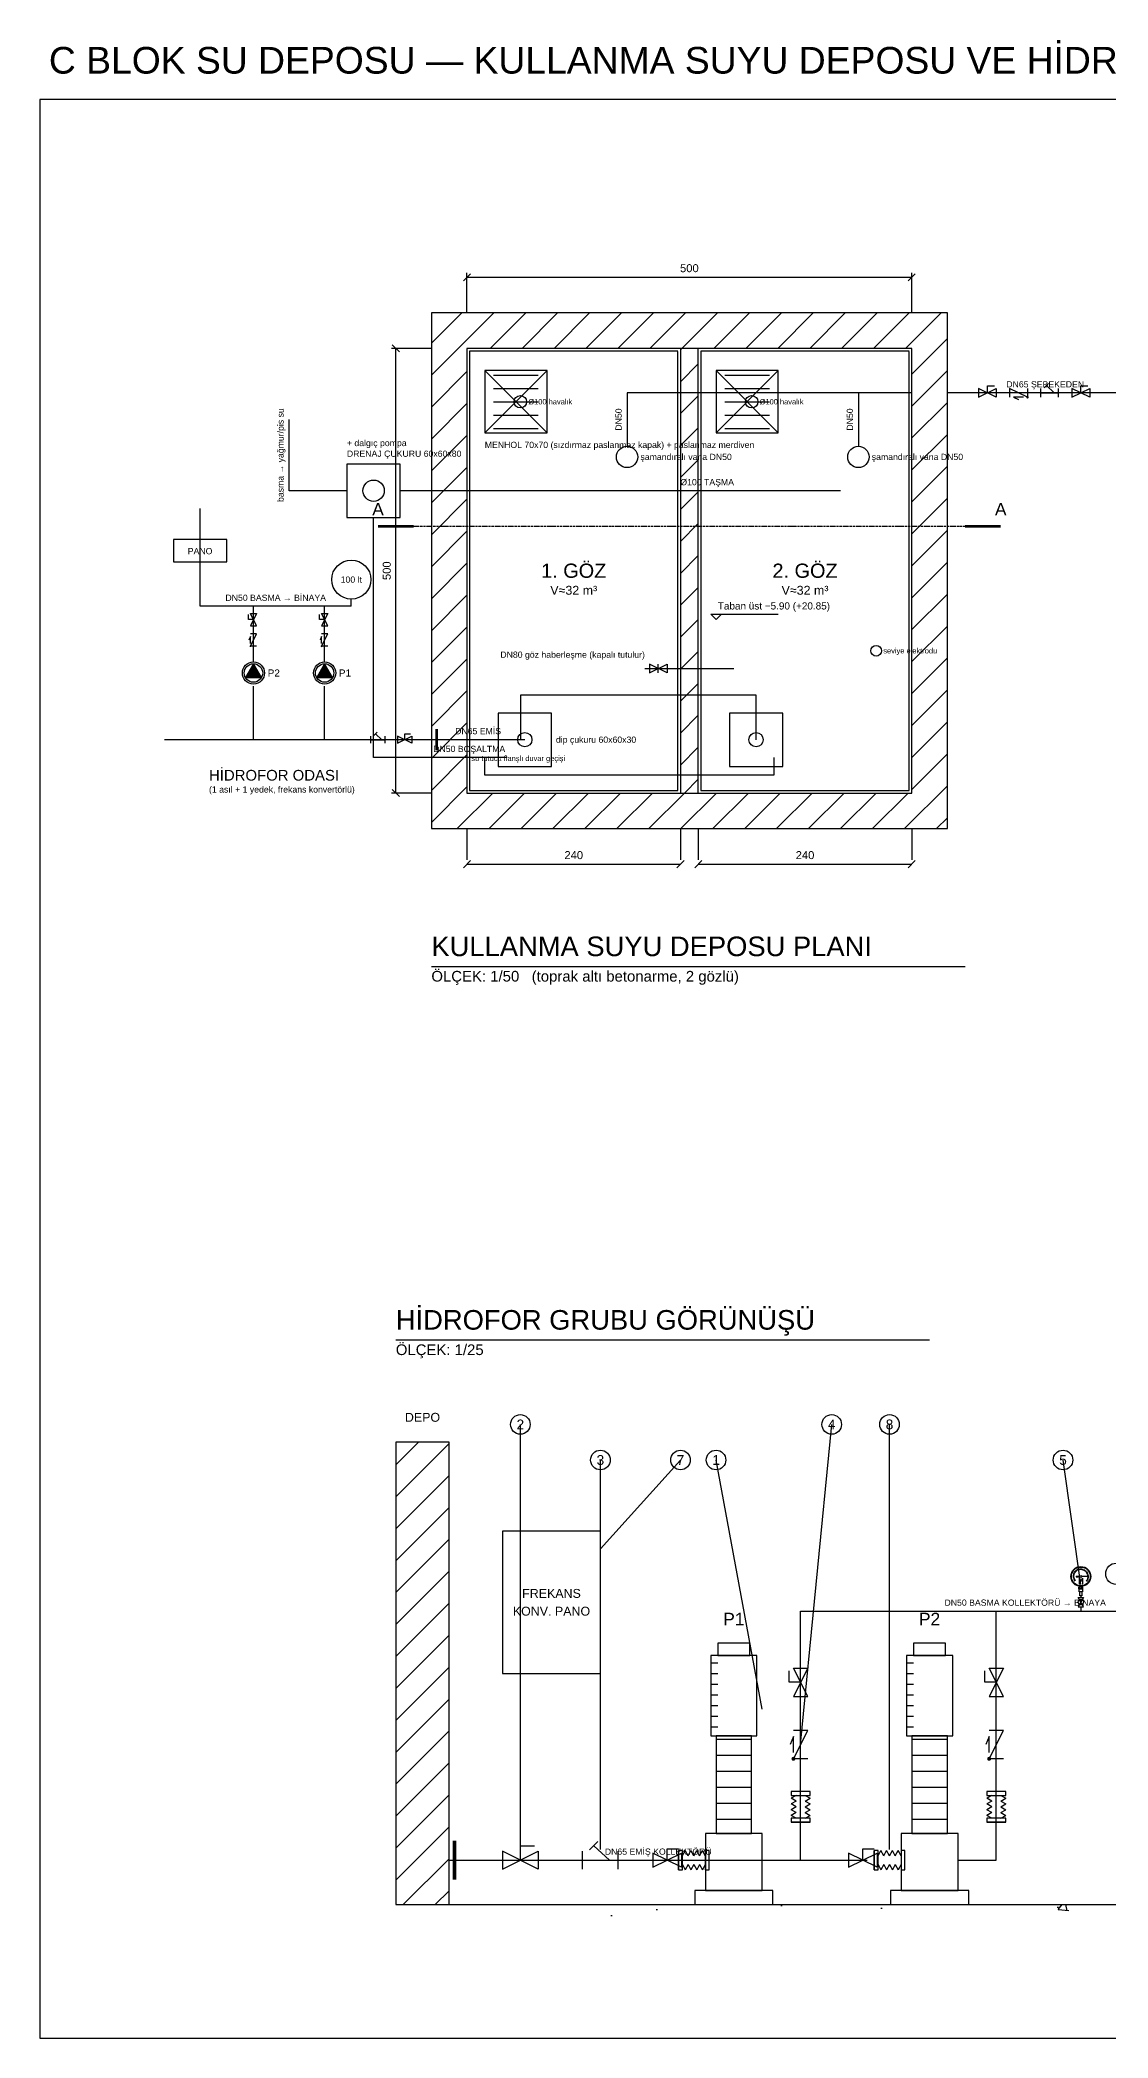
# Model space of a CAD drawing. Header units: centimetres. Extents: x 201386 to 208980, y -688066 to -675725.
# Drawn here: x 206120 to 207321, y -682200 to -679953 of the extents above; entities that cross this region are included whole.
import ezdxf
from ezdxf.enums import TextEntityAlignment as Align

# ---------------------------------------------------------------- set-up
doc = ezdxf.new("R2010")
doc.units = ezdxf.units.CM
doc.linetypes.add('DASHDOT', pattern=[3.556, 2.54, -0.508, 0, -0.508])
doc.linetypes.add('DASHED', pattern=[1.524, 1.27, -0.254])
for name, color, linetype in [('ROTAS-DEPO-BETONARME', 8, 'Continuous'), ('ROTAS-DEPO-SU', 5, 'Continuous'), ('ROTAS-DEPO-TARAMA', 8, 'Continuous'), ('ROTAS-DEPO-TASMA-BOSALTMA', 6, 'Continuous'), ('ROTAS-HIDROFOR-BASMA', 1, 'Continuous'), ('ROTAS-HIDROFOR-CIHAZ', 3, 'Continuous'), ('ROTAS-HIDROFOR-EMIS', 4, 'Continuous'), ('ROTAS-KOT', 2, 'Continuous'), ('ROTAS-OLCU', 8, 'Continuous'), ('ROTAS-PAFTA-BASLIK', 7, 'Continuous'), ('ROTAS-PAFTA-CERCEVE', 8, 'Continuous'), ('ROTAS-TEMIZSU-BORU', 5, 'Continuous'), ('ROTAS-YAZI', 7, 'Continuous')]:
    doc.layers.add(name, color=color, linetype=linetype)
doc.styles.add('ROTAS', font='arial.ttf')

# ---------------------------------------------------------------- blocks, each defined once
blk = doc.blocks.new('ROTAS-KD-KELEBEK-VANA')
at = {"color": 1}
blk.add_line((0, -5), (0, 5), dxfattribs=at)
blk.add_lwpolyline([(-10, 5), (-10, -5), (10, 5), (10, -5), (-10, 5)], dxfattribs=at)
at = {"style": 'ROTAS', "flags": 1}
blk.add_attdef('CAP', (-8.35, -4.175), '', height=10, rotation=26.565, dxfattribs=at)
blk = doc.blocks.new('ROTAS-KD-KURESEL-VANA')
at = {"color": 1}
for p, q in [((0, 0), (0, 8)), ((0, 8), (8, 8))]:
    blk.add_line(p, q, dxfattribs=at)
blk.add_lwpolyline([(-10, 5), (-10, -5), (10, 5), (10, -5), (-10, 5)], dxfattribs=at)
at = {"style": 'ROTAS', "flags": 1}
blk.add_attdef('CAP', (-10.451, -0.006), '', height=10, dxfattribs=at)
blk = doc.blocks.new('ROTAS-KD-PISLIK-TUTUCU')
at = {"color": 1}
for p, q in [((-10, -5), (-10, 5)), ((-10, 0), (10, 0)), ((-6.051, 5.768), (-1.408, 10.47)), ((5.128, 0), (-3.725, 8.124)), ((10, -5), (10, 5))]:
    blk.add_line(p, q, dxfattribs=at)
at = {"style": 'ROTAS', "flags": 1}
blk.add_attdef('CAP', (9.335, 0), '', height=10, rotation=180, dxfattribs=at)
blk = doc.blocks.new('ROTAS-KD-CEKVALF')
blk.add_hatch(color=1).paths.add_polyline_path([(-11.408, 5), (-11.297, 5.548), (-10.996, 5.996), (-10.548, 6.297), (-10, 6.408), (-9.452, 6.297), (-9.004, 5.996), (-8.703, 5.548), (-8.592, 5), (-8.703, 4.452), (-9.004, 4.004), (-9.452, 3.703), (-10, 3.592), (-10.548, 3.703), (-10.996, 4.004), (-11.297, 4.452), (-11.408, 5)])
at = {"color": 1}
for p, q in [((-10, -5), (-10, 5)), ((-10, 5), (10, -5)), ((-5.6, 5), (5.6, 5)), ((5.6, 5), (0, 7.32)), ((10, -5), (10, 5))]:
    blk.add_line(p, q, dxfattribs=at)
at = {"style": 'ROTAS', "flags": 1}
blk.add_attdef('CAP', (-9.712, -4.899), '', height=10, dxfattribs=at)
blk = doc.blocks.new('ROTAS-POMPA')
blk.add_hatch(color=7).paths.add_polyline_path([(10.35, 0), (-4.95, 8.85), (-4.95, -8.85)])
blk.add_lwpolyline([(10.35, 0), (-4.95, 8.85), (-4.95, -8.85)], close=True)
for radius in [12.45, 10.35]:
    blk.add_circle((0, 0), radius)
blk = doc.blocks.new('ROTAS-KD-ESNEK-BAGLANTI')
at = {"color": 1}
for p, q in [((-10.752, -6.72), (-10.752, 6.72)), ((-8.064, 3.136), (-6.048, 6.72)), ((-4.032, 3.136), (-6.048, 6.72)), ((-4.032, 3.136), (-2.016, 6.72)), ((0, 3.136), (-2.016, 6.72)), ((0, 3.136), (2.016, 6.72)), ((4.032, 3.136), (2.016, 6.72)), ((4.032, 3.136), (6.048, 6.72)), ((8.064, 3.136), (6.048, 6.72)), ((-8.064, -3.136), (-6.048, -6.72)), ((-4.032, -3.136), (-6.048, -6.72)), ((-4.032, -3.136), (-2.016, -6.72)), ((0, -3.136), (-2.016, -6.72)), ((0, -3.136), (2.016, -6.72)), ((4.032, -3.136), (2.016, -6.72)), ((4.032, -3.136), (6.048, -6.72)), ((8.064, -3.136), (6.048, -6.72))]:
    blk.add_line(p, q, dxfattribs=at)
for points in [[(-8.064, 6.72), (-10.752, 6.72), (-10.752, -6.72), (-8.064, -6.72)], [(10.752, 6.72), (8.064, 6.72), (8.064, -6.72), (10.752, -6.72)]]:
    blk.add_lwpolyline(points, close=True, dxfattribs=at)
at = {"style": 'ROTAS', "flags": 1}
blk.add_attdef('CAP', (-9.327, 0), '', height=10, dxfattribs=at)
blk = doc.blocks.new('ROTAS-KD-MANOMETRE')
at = {"color": 1}
for p, q in [((-2.582, 22.135), (-3.182, 22.735)), ((-2.088, 22.547), (-2.574, 23.242)), ((-1.529, 22.867), (-1.887, 23.636)), ((-0.923, 23.085), (-1.142, 23.904)), ((-0.289, 23.195), (-0.362, 24.039)), ((0.355, 23.193), (0.429, 24.037)), ((0.989, 23.079), (1.208, 23.897)), ((1.593, 22.856), (1.951, 23.624)), ((2.15, 22.532), (2.636, 23.227)), ((2.641, 22.117), (3.241, 22.716)), ((-3.661, 19.205), (-4.505, 19.132)), ((-3.658, 19.849), (-4.503, 19.923)), ((-3.551, 18.571), (-4.37, 18.352)), ((-3.544, 20.483), (-4.363, 20.702)), ((-3.333, 17.965), (-4.101, 17.607)), ((-3.322, 21.087), (-4.09, 21.445)), ((-3.013, 17.406), (-3.707, 16.92)), ((-2.998, 21.644), (-3.692, 22.13)), ((-2.685, 19.723), (-0.554, 19.666)), ((-2.685, 19.723), (-2.685, 19.305)), ((-2.685, 19.305), (-0.568, 19.362)), ((-1.187, 12.488), (-1.187, 13.431)), ((1.221, 12.491), (-1.187, 12.488)), ((-0.872, 10.921), (-0.872, 12.491)), ((0.89, 13.537), (-0.851, 13.534)), ((-0.698, 13.537), (-0.698, 13.979)), ((-0.518, 12.602), (-0.518, 13.426)), ((4.529, 19.486), (0.55, 19.636)), ((0.558, 12.606), (0.558, 13.421)), ((4.529, 19.486), (0.561, 19.392)), ((0.698, 13.537), (0.698, 13.974)), ((0.872, 12.491), (0.872, 10.921)), ((1.221, 12.491), (1.221, 13.429)), ((3.038, 17.385), (3.733, 16.899)), ((3.053, 21.622), (3.748, 22.108)), ((3.362, 17.941), (4.131, 17.583)), ((3.373, 21.063), (4.142, 21.421)), ((3.585, 18.545), (4.403, 18.326)), ((3.591, 20.457), (4.41, 20.677)), ((3.699, 19.179), (4.543, 19.105)), ((3.701, 19.823), (4.545, 19.897)), ((-1.5, 7.776), (1.5, 7.776)), ((0, 5.151), (-1.5, 7.776)), ((0, 5.151), (-1.5, 2.526)), ((-1.5, 2.526), (1.5, 2.526)), ((0.872, 10.921), (-0.872, 10.921)), ((-0.523, 8.583), (-0.523, 10.921)), ((0.523, 8.583), (-0.523, 8.583)), ((0, 8.583), (0, 7.963)), ((1.5, 7.776), (0, 5.151)), ((1.5, 2.526), (0, 5.151)), ((0, 2.338), (0, 0)), ((0.523, 10.921), (0.523, 8.583))]:
    blk.add_line(p, q, dxfattribs=at)
blk.add_lwpolyline([(-0.793, 14.969), (-0.793, 18.563), (0.046, 16.766), (0.884, 18.563), (0.884, 14.969)], dxfattribs=at)
for centre, radius in [((0.02, 19.514), 5.581), ((0.02, 19.514), 5.302), ((-0.007, 19.488), 0.576), ((0, 5.151), 1.5)]:
    blk.add_circle(centre, radius, dxfattribs=at)
for centre, radius, start, end in [((-0.85, 12.961), 0.576, 54.699, 125.307), ((-0.85, 13.072), 0.576, 234.694, 305.301), ((0.015, 12.208), 1.329, 65.903, 113.651), ((0.015, 13.82), 1.329, 246.35, 294.097), ((0.891, 12.958), 0.576, 54.693, 125.301), ((0.891, 13.076), 0.576, 234.7, 305.307)]:
    blk.add_arc(centre, radius, start, end, dxfattribs=at)
at = {"style": 'ROTAS', "flags": 1}
blk.add_attdef('CAP', (0, 9.335), '', height=10, rotation=270, dxfattribs=at)

msp = doc.modelspace()

# ---------------------------------------------------------------- hatches: boundary and pattern name
at = {"layer": 'ROTAS-DEPO-TARAMA'}
h = msp.add_hatch(dxfattribs=at)
h.set_pattern_fill('ANSI31', scale=8)
h.paths.add_polyline_path([(206560, -680840), (207140, -680840), (207140, -680260), (206560, -680260)])
h.paths.add_polyline_path([(206600, -680800), (207100, -680800), (207100, -680300), (206600, -680300)], flags=16)
h = msp.add_hatch(dxfattribs=at)
h.set_pattern_fill('ANSI31', scale=8)
h.paths.add_polyline_path([(206840, -680800), (206860, -680800), (206860, -680300), (206840, -680300)])
h = msp.add_hatch(dxfattribs=at)
h.set_pattern_fill('ANSI31', scale=8)
h.paths.add_polyline_path([(206520, -682050), (206580, -682050), (206580, -681530), (206520, -681530)])
h = msp.add_hatch(dxfattribs=at)
h.set_pattern_fill('AR-CONC', scale=0.8)
h.paths.add_polyline_path([(206580, -682066), (207500, -682066), (207500, -682050), (206580, -682050)])

# ---------------------------------------------------------------- linework, layer by layer
at = {"layer": 'ROTAS-DEPO-BETONARME'}
for points in [[(206560, -680840), (207140, -680840), (207140, -680260), (206560, -680260)], [(206600, -680800), (207100, -680800), (207100, -680300), (206600, -680300)], [(206840, -680800), (206860, -680800), (206860, -680300), (206840, -680300)], [(206520, -682050), (206580, -682050), (206580, -681530), (206520, -681530)]]:
    msp.add_lwpolyline(points, close=True, dxfattribs=at)
msp.add_lwpolyline([(206580, -682050), (207500, -682050)], dxfattribs=at)
at = {"layer": 'ROTAS-DEPO-SU', "linetype": 'DASHED'}
for points in [[(206603, -680797), (206837, -680797), (206837, -680303), (206603, -680303)], [(206863, -680797), (207097, -680797), (207097, -680303), (206863, -680303)]]:
    msp.add_lwpolyline(points, close=True, dxfattribs=at)
at = {"layer": 'ROTAS-DEPO-TASMA-BOSALTMA'}
for points in [[(206465, -680460), (206400, -680460), (206400, -680380)], [(206560, -680460), (206525, -680460)], [(207020, -680460), (206720, -680460), (206560, -680460)], [(206560, -680760), (206495, -680760), (206495, -680490)], [(206645, -680760), (206560, -680760)], [(206945, -680760), (206945, -680780), (206620, -680780), (206620, -680760)]]:
    msp.add_lwpolyline(points, dxfattribs=at)
at = {"layer": 'ROTAS-HIDROFOR-BASMA'}
for points in [[(206470, -680590), (206300, -680590), (206300, -680480)], [(206470, -680590), (206470, -680582)], [(206360, -680652), (206360, -680590)], [(206440, -680652), (206440, -680590)], [(206932, -682000), (206975, -682000), (206975, -681720)], [(206975, -681720), (207480, -681720)], [(207152, -682000), (207195, -682000), (207195, -681720)]]:
    msp.add_lwpolyline(points, dxfattribs=at)
at = {"layer": 'ROTAS-HIDROFOR-CIHAZ'}
for p, q in [((206620, -680395), (206690, -680325)), ((206690, -680395), (206620, -680325)), ((206630, -680330), (206680, -680330)), ((206880, -680395), (206950, -680325)), ((206950, -680395), (206880, -680325)), ((206890, -680330), (206940, -680330)), ((206630, -680345), (206680, -680345)), ((206630, -680360), (206680, -680360)), ((206890, -680345), (206940, -680345)), ((206890, -680360), (206940, -680360)), ((206630, -680375), (206680, -680375)), ((206890, -680375), (206940, -680375)), ((206630, -680390), (206680, -680390)), ((206890, -680390), (206940, -680390)), ((206874, -681778), (206882, -681778)), ((207094, -681778), (207102, -681778)), ((206874, -681790), (206882, -681790)), ((206874, -681802), (206882, -681802)), ((207094, -681790), (207102, -681790)), ((207094, -681802), (207102, -681802)), ((206874, -681814), (206882, -681814)), ((207094, -681814), (207102, -681814)), ((206874, -681826), (206882, -681826)), ((206874, -681838), (206882, -681838)), ((207094, -681826), (207102, -681826)), ((207094, -681838), (207102, -681838)), ((206874, -681850), (206882, -681850)), ((206880, -681864), (206920, -681864)), ((207094, -681850), (207102, -681850)), ((207100, -681864), (207140, -681864)), ((206880, -681882), (206920, -681882)), ((207100, -681882), (207140, -681882)), ((206880, -681900), (206920, -681900)), ((207100, -681900), (207140, -681900)), ((206880, -681918), (206920, -681918)), ((206880, -681936), (206920, -681936)), ((207100, -681918), (207140, -681918)), ((207100, -681936), (207140, -681936)), ((206880, -681954), (206920, -681954)), ((207100, -681954), (207140, -681954))]:
    msp.add_line(p, q, dxfattribs=at)
for points in [[(206620, -680395), (206690, -680395), (206690, -680325), (206620, -680325)], [(206880, -680395), (206950, -680395), (206950, -680325), (206880, -680325)], [(206465, -680490), (206525, -680490), (206525, -680430), (206465, -680430)], [(206270, -680540), (206330, -680540), (206330, -680515), (206270, -680515)], [(206640, -681790), (206750, -681790), (206750, -681630), (206640, -681630)], [(206882, -681770), (206918, -681770), (206918, -681756), (206882, -681756)], [(207102, -681770), (207138, -681770), (207138, -681756), (207102, -681756)], [(206874, -681860), (206926, -681860), (206926, -681770), (206874, -681770)], [(207094, -681860), (207146, -681860), (207146, -681770), (207094, -681770)], [(206880, -681970), (206920, -681970), (206920, -681860), (206880, -681860)], [(207100, -681970), (207140, -681970), (207140, -681860), (207100, -681860)], [(206868, -682034), (206932, -682034), (206932, -681970), (206868, -681970)], [(207088, -682034), (207152, -682034), (207152, -681970), (207088, -681970)], [(206856, -682050), (206944, -682050), (206944, -682034), (206856, -682034)], [(207076, -682050), (207164, -682050), (207164, -682034), (207076, -682034)]]:
    msp.add_lwpolyline(points, close=True, dxfattribs=at)
at = {"layer": 'ROTAS-HIDROFOR-CIHAZ', "linetype": 'DASHED'}
for points in [[(206635, -680770), (206695, -680770), (206695, -680710), (206635, -680710)], [(206895, -680770), (206955, -680770), (206955, -680710), (206895, -680710)]]:
    msp.add_lwpolyline(points, close=True, dxfattribs=at)
at = {"layer": 'ROTAS-HIDROFOR-CIHAZ'}
for points, const_width in [([(206566, -680752), (206566, -680728)], 3), ([(206586, -682022), (206586, -681978)], 4)]:
    msp.add_lwpolyline(points, dxfattribs=dict(at, const_width=const_width))
for centre, radius in [((206660, -680360), 7), ((206920, -680360), 7), ((206780, -680422), 12), ((207040, -680422), 12), ((206495, -680460), 12), ((206470, -680560), 22), ((207060, -680640), 6), ((206665, -680740), 8), ((206925, -680740), 8), ((207330, -681678), 12)]:
    msp.add_circle(centre, radius, dxfattribs=at)
at = {"layer": 'ROTAS-HIDROFOR-EMIS'}
for points in [[(206800, -680660), (206900, -680660)], [(206360, -680740), (206360, -680680)], [(206440, -680740), (206440, -680680)], [(206925, -680740), (206925, -680690), (206660, -680690), (206660, -680740)], [(206560, -680740), (206260, -680740)], [(206665, -680740), (206560, -680740)], [(206580, -682000), (207050, -682000)]]:
    msp.add_lwpolyline(points, dxfattribs=at)
at = {"layer": 'ROTAS-KOT'}
msp.add_line((206874, -680599), (206950, -680599), dxfattribs=at)
msp.add_lwpolyline([(206874, -680599), (206880, -680605), (206886, -680599)], dxfattribs=at)
at = {"layer": 'ROTAS-OLCU'}
for p, q in [((206596, -680224), (206604, -680216)), ((206600, -680260), (206600, -680215)), ((206600, -680220), (207100, -680220)), ((207096, -680224), (207104, -680216)), ((207100, -680260), (207100, -680215)), ((206524, -680304), (206516, -680296)), ((206560, -680300), (206515, -680300)), ((206520, -680800), (206520, -680300)), ((206560, -680800), (206515, -680800)), ((206524, -680804), (206516, -680796)), ((206600, -680840), (206600, -680875)), ((206840, -680840), (206840, -680875)), ((206860, -680840), (206860, -680875)), ((207100, -680840), (207100, -680875)), ((206596, -680884), (206604, -680876)), ((206600, -680880), (206840, -680880)), ((206836, -680884), (206844, -680876)), ((206856, -680884), (206864, -680876)), ((206860, -680880), (207100, -680880)), ((207096, -680884), (207104, -680876))]:
    msp.add_line(p, q, dxfattribs=at)
at = {"layer": 'ROTAS-PAFTA-BASLIK', "linetype": 'DASHDOT'}
msp.add_line((206540, -680500), (207160, -680500), dxfattribs=at)
at = {"layer": 'ROTAS-PAFTA-BASLIK'}
for p, q in [((206560, -680995), (207160, -680995)), ((206520, -681415), (207120, -681415))]:
    msp.add_line(p, q, dxfattribs=at)
at = {"layer": 'ROTAS-PAFTA-BASLIK', "const_width": 3}
for points in [[(206500, -680500), (206540, -680500)], [(207200, -680500), (207160, -680500)]]:
    msp.add_lwpolyline(points, dxfattribs=at)
at = {"layer": 'ROTAS-PAFTA-CERCEVE'}
msp.add_lwpolyline([(206120, -682200), (208980, -682200), (208980, -680020), (206120, -680020)], close=True, dxfattribs=at)
at = {"layer": 'ROTAS-TEMIZSU-BORU'}
for points in [[(207100, -680350), (206780, -680350)], [(206780, -680350), (206780, -680410)], [(207040, -680350), (207040, -680410)], [(207360, -680350), (207140, -680350)]]:
    msp.add_lwpolyline(points, dxfattribs=at)
at = {"layer": 'ROTAS-YAZI'}
for p, q in [((206660, -681988), (206660, -681510)), ((206975, -681870), (207010, -681510)), ((207075, -681988), (207075, -681510)), ((206750, -681988), (206750, -681550)), ((206750, -681650), (206840, -681550)), ((206932, -681830), (206880, -681550)), ((207290, -681690), (207270, -681550))]:
    msp.add_line(p, q, dxfattribs=at)
for centre in [(206660, -681510), (207010, -681510), (207075, -681510), (206750, -681550), (206840, -681550), (206880, -681550), (207270, -681550)]:
    msp.add_circle(centre, 11, dxfattribs=at)

# ---------------------------------------------------------------- block references
at = {"layer": 'ROTAS-HIDROFOR-CIHAZ'}
for name, p in [('ROTAS-KD-PISLIK-TUTUCU', (207255, -680350)), ('ROTAS-KD-KURESEL-VANA', (207185, -680350)), ('ROTAS-KD-KURESEL-VANA', (207290, -680350)), ('ROTAS-KD-KELEBEK-VANA', (206815, -680660))]:
    msp.add_blockref(name, p, dxfattribs=at)
for name, p, rotation in [('ROTAS-KD-CEKVALF', (207220, -680350), 180), ('ROTAS-POMPA', (206360, -680665), 90), ('ROTAS-POMPA', (206440, -680665), 90)]:
    msp.add_blockref(name, p, dxfattribs=dict(at, rotation=rotation))
at = {"layer": 'ROTAS-HIDROFOR-CIHAZ', "rotation": 90}
for name, p, xscale, yscale in [('ROTAS-KD-KURESEL-VANA', (206360, -680605), 0.7, 0.7), ('ROTAS-KD-KURESEL-VANA', (206440, -680605), 0.7, 0.7), ('ROTAS-KD-CEKVALF', (206360, -680628), 0.7, 0.7), ('ROTAS-KD-CEKVALF', (206440, -680628), 0.7, 0.7), ('ROTAS-KD-KURESEL-VANA', (206975, -681800), 1.6, 1.6), ('ROTAS-KD-KURESEL-VANA', (207195, -681800), 1.6, 1.6), ('ROTAS-KD-CEKVALF', (206975, -681870), 1.6, 1.6), ('ROTAS-KD-CEKVALF', (207195, -681870), 1.6, 1.6), ('ROTAS-KD-ESNEK-BAGLANTI', (206975, -681940), 1.6, 1.6), ('ROTAS-KD-ESNEK-BAGLANTI', (207195, -681940), 1.6, 1.6)]:
    msp.add_blockref(name, p, dxfattribs=dict(at, xscale=xscale, yscale=yscale))
at = {"layer": 'ROTAS-HIDROFOR-CIHAZ'}
for name, p, xscale, yscale in [('ROTAS-KD-PISLIK-TUTUCU', (206500, -680740), 0.8, 0.8), ('ROTAS-KD-KURESEL-VANA', (206530, -680740), 0.8, 0.8), ('ROTAS-KD-MANOMETRE', (207290, -681720), 2, 2), ('ROTAS-KD-PISLIK-TUTUCU', (206750, -682000), 2, 2), ('ROTAS-KD-KURESEL-VANA', (206660, -682000), 2, 2), ('ROTAS-KD-KURESEL-VANA', (206825, -682000), 1.6, 1.6), ('ROTAS-KD-ESNEK-BAGLANTI', (206855, -682000), 1.6, 1.6), ('ROTAS-KD-KURESEL-VANA', (207045, -682000), 1.6, 1.6), ('ROTAS-KD-ESNEK-BAGLANTI', (207075, -682000), 1.6, 1.6)]:
    msp.add_blockref(name, p, dxfattribs=dict(at, xscale=xscale, yscale=yscale))

# ---------------------------------------------------------------- texts
at = {"layer": 'ROTAS-DEPO-TASMA-BOSALTMA', "style": 'ROTAS'}
for s, rotation, p in [('basma → yağmur/pis su', 90, (206396, -680420)), ('Ø100 TAŞMA', 360, (206870, -680456)), ('DN50 BOŞALTMA', 360, (206602.5, -680756))]:
    msp.add_text(s, height=7, rotation=rotation, dxfattribs=at).set_placement(p, align=Align.BOTTOM_CENTER)
at = {"layer": 'ROTAS-HIDROFOR-BASMA', "style": 'ROTAS'}
msp.add_text('DN50 BASMA → BİNAYA', height=7, rotation=360, dxfattribs=at).set_placement((206385, -680586), align=Align.BOTTOM_CENTER)
msp.add_text('DN50 BASMA KOLLEKTÖRÜ → BİNAYA', height=7, dxfattribs=at).set_placement((207227.5, -681716), align=Align.BOTTOM_CENTER)
at = {"layer": 'ROTAS-HIDROFOR-CIHAZ', "style": 'ROTAS'}
for s, height, p in [('PANO', 7, (206300, -680528)), ('100 lt', 7, (206470, -680560)), ('FREKANS', 10, (206695, -681700)), ('KONV. PANO', 10, (206695, -681720))]:
    msp.add_text(s, height=height, dxfattribs=at).set_placement(p, align=Align.MIDDLE_CENTER)
for s, p in [('P2', (206376, -680665)), ('P1', (206456, -680665))]:
    msp.add_text(s, height=8, dxfattribs=at).set_placement(p, align=Align.MIDDLE_LEFT)
for s, p in [('P1', (206900, -681740)), ('P2', (207120, -681740))]:
    msp.add_text(s, height=14, dxfattribs=at).set_placement(p, align=Align.BOTTOM_CENTER)
at = {"layer": 'ROTAS-HIDROFOR-EMIS', "style": 'ROTAS'}
msp.add_text('DN65 EMİŞ', height=7, rotation=360, dxfattribs=at).set_placement((206612.5, -680736), align=Align.BOTTOM_CENTER)
msp.add_text('DN65 EMİŞ KOLLEKTÖRÜ', height=7, dxfattribs=at).set_placement((206815, -681996), align=Align.BOTTOM_CENTER)
at = {"layer": 'ROTAS-KOT', "style": 'ROTAS'}
msp.add_text('Taban üst −5.90 (+20.85)', height=8, dxfattribs=at).set_placement((206882, -680596), align=Align.BOTTOM_LEFT)
at = {"layer": 'ROTAS-OLCU', "style": 'ROTAS'}
for s, p in [('500', (206850, -680217)), ('240', (206720, -680877)), ('240', (206980, -680877))]:
    msp.add_text(s, height=9, dxfattribs=at).set_placement(p, align=Align.BOTTOM_CENTER)
msp.add_text('500', height=9, rotation=90, dxfattribs=at).set_placement((206517, -680550), align=Align.BOTTOM_CENTER)
at = {"layer": 'ROTAS-PAFTA-BASLIK', "style": 'ROTAS'}
for s, height, p in [('C BLOK SU DEPOSU — KULLANMA SUYU DEPOSU VE HİDROFOR AYRINTILARI', 30, (206130, -680000)), ('KULLANMA SUYU DEPOSU PLANI', 22, (206560, -680990)), ('HİDROFOR GRUBU GÖRÜNÜŞÜ', 22, (206520, -681410))]:
    msp.add_text(s, height=height, dxfattribs=at).set_placement(p, align=Align.BOTTOM_LEFT)
for p in [(206500, -680492), (207200, -680492)]:
    msp.add_text('A', height=14, dxfattribs=at).set_placement(p, align=Align.BOTTOM_CENTER)
for s, p in [('ÖLÇEK: 1/50   (toprak altı betonarme, 2 gözlü)', (206560, -681000)), ('ÖLÇEK: 1/25', (206520, -681420))]:
    msp.add_text(s, height=12, dxfattribs=at).set_placement(p, align=Align.TOP_LEFT)
at = {"layer": 'ROTAS-TEMIZSU-BORU', "style": 'ROTAS'}
for s, rotation, p in [('DN65 ŞEBEKEDEN', 360, (207250, -680346)), ('DN50', 90, (206776, -680380)), ('DN50', 90, (207036, -680380))]:
    msp.add_text(s, height=7, rotation=rotation, dxfattribs=at).set_placement(p, align=Align.BOTTOM_CENTER)
at = {"layer": 'ROTAS-YAZI', "style": 'ROTAS'}
for s, height, p in [('Ø100 havalık', 6, (206669, -680360)), ('Ø100 havalık', 6, (206929, -680360)), ('şamandıralı vana DN50', 7, (206795, -680422)), ('şamandıralı vana DN50', 7, (207055, -680422)), ('seviye elektrodu', 6, (207068, -680640)), ('dip çukuru 60x60x30', 7, (206700, -680740)), ('HİDROFOR ODASI', 12, (206310, -680780)), ('(1 asıl + 1 yedek, frekans konvertörlü)', 7, (206310, -680796))]:
    msp.add_text(s, height=height, dxfattribs=at).set_placement(p, align=Align.MIDDLE_LEFT)
for s, p in [('+ dalgıç pompa', (206465, -680412)), ('DRENAJ ÇUKURU 60x60x80', (206465, -680424))]:
    msp.add_text(s, height=7, dxfattribs=at).set_placement(p, align=Align.BOTTOM_LEFT)
for s, height, p in [('MENHOL 70x70 (sızdırmaz paslanmaz kapak) + paslanmaz merdiven', 7, (206620, -680405)), ('su tutucu flanşlı duvar geçişi', 6, (206605, -680758))]:
    msp.add_text(s, height=height, dxfattribs=at).set_placement(p, align=Align.TOP_LEFT)
for s, height, p in [('1. GÖZ', 16, (206720, -680550)), ('2. GÖZ', 16, (206980, -680550)), ('V≈32 m³', 10, (206720, -680572)), ('V≈32 m³', 10, (206980, -680572)), ('2', 11, (206660, -681510)), ('4', 11, (207010, -681510)), ('8', 11, (207075, -681510)), ('3', 11, (206750, -681550)), ('7', 11, (206840, -681550)), ('1', 11, (206880, -681550)), ('5', 11, (207270, -681550))]:
    msp.add_text(s, height=height, dxfattribs=at).set_placement(p, align=Align.MIDDLE_CENTER)
msp.add_text('DN80 göz haberleşme (kapalı tutulur)', height=7, dxfattribs=at).set_placement((206800, -680650), align=Align.BOTTOM_RIGHT)
msp.add_text('DEPO', height=10, dxfattribs=at).set_placement((206550, -681510), align=Align.BOTTOM_CENTER)

doc.saveas('drawing.dxf')
